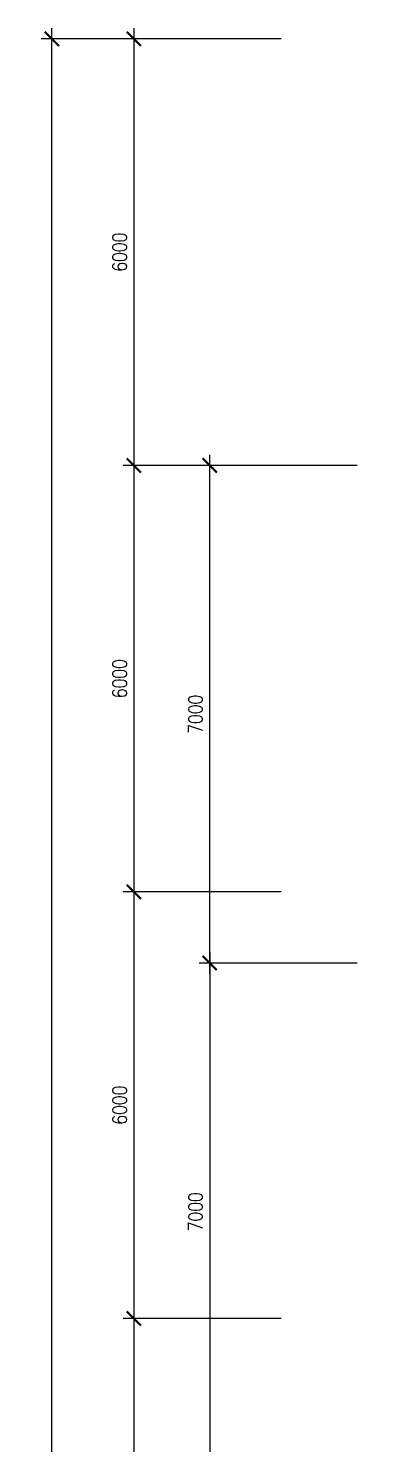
# Model space of a CAD drawing. Extents: x 2687779 to 2997471, y -863049 to -631414.
# Drawn here: x 2737587 to 2742364, y -804187 to -784274 of the extents above; entities that cross this region are included whole.
import ezdxf

# ---------------------------------------------------------------- set-up
doc = ezdxf.new("R2010")
doc.units = 0
doc.header["$LTSCALE"] = 10
doc.header["$MEASUREMENT"] = 0
doc.header["$PDMODE"] = 34
doc.layers.get('0').update_dxf_attribs({"linetype": 'CONTINUOUS'})
doc.layers.get('DEFPOINTS').update_dxf_attribs({"linetype": 'CONTINUOUS'})
doc.layers.add('DIM', color=7, linetype='CONTINUOUS')
doc.styles.add('ROMANS', font='romans.shx', dxfattribs={"width": 0.8, "height": 100})
doc.styles.get("Standard").update_dxf_attribs({"font": 'ROMANS.SHX'})
doc.dimstyles.new('STANDARD$0', dxfattribs={"dimscale": 0, "dimtxt": 8, "dimasz": 6, "dimexe": 1, "dimexo": 1, "dimgap": 3, "dimtad": 1, "dimdec": 0, "dimlfac": -1, "dimrnd": 1, "dimzin": 0, "dimdsep": 46, "dimtxsty": 'Standard', "dimcen": 0, "dimclrd": 5, "dimclre": 250, "dimadec": 0, "dimazin": 0, "dimtfac": 1, "dimtdec": 4, "dimtofl": 0, "dimtmove": 0, "dimatfit": 3, "dimfxl": 1, "dimtolj": 1, "dimtzin": 0, "dimarcsym": 0})

# ---------------------------------------------------------------- blocks, each defined once
blk = doc.blocks.new('_ARCHTICK')
at = {"color": 0, "linetype": 'ByBlock', "const_width": 0.15}
blk.add_lwpolyline([(-0.5, -0.5), (0.5, 0.5)], dxfattribs=at)
blk = doc.blocks.new('*D148')
at = {"layer": 'DEFPOINTS', "color": 0, "transparency": 16777216}
for p in [(2741296, -784424), (2739072, -790424), (2741296, -790424)]:
    blk.add_point(p, dxfattribs=at)
at = {"layer": 'DIM', "color": 7, "lineweight": -2, "transparency": 16777216}
for p, q in [((2739072, -784274), (2739072, -790574)), ((2741146, -784424), (2738922, -784424)), ((2741146, -790424), (2738922, -790424))]:
    blk.add_line(p, q, dxfattribs=at)
at = {"layer": 'DIM', "color": 7, "lineweight": -2, "transparency": 16777216, "xscale": 200, "yscale": 200, "zscale": 200}
for p, rotation in [((2739072, -784424), 90), ((2739072, -790424), 270)]:
    blk.add_blockref('_ARCHTICK', p, dxfattribs=dict(at, rotation=rotation))
at = {"layer": 'DIM', "color": 7, "transparency": 16777216, "insert": (2738872, -787424), "char_height": 200, "attachment_point": 5, "rotation": 90, "style": 'ROMANS'}
blk.add_mtext('\\A1;6000', dxfattribs=at)
blk = doc.blocks.new('*D149')
at = {"layer": 'DEFPOINTS', "color": 0, "transparency": 16777216}
for p in [(2741296, -790424), (2739072, -796424), (2741296, -796424)]:
    blk.add_point(p, dxfattribs=at)
at = {"layer": 'DIM', "color": 7, "lineweight": -2, "transparency": 16777216}
for p, q in [((2739072, -790274), (2739072, -796574)), ((2741146, -790424), (2738922, -790424)), ((2741146, -796424), (2738922, -796424))]:
    blk.add_line(p, q, dxfattribs=at)
at = {"layer": 'DIM', "color": 7, "lineweight": -2, "transparency": 16777216, "xscale": 200, "yscale": 200, "zscale": 200}
for p, rotation in [((2739072, -790424), 90), ((2739072, -796424), 270)]:
    blk.add_blockref('_ARCHTICK', p, dxfattribs=dict(at, rotation=rotation))
at = {"layer": 'DIM', "color": 7, "transparency": 16777216, "insert": (2738872, -793424), "char_height": 200, "attachment_point": 5, "rotation": 90, "style": 'ROMANS'}
blk.add_mtext('\\A1;6000', dxfattribs=at)
blk = doc.blocks.new('*D150')
at = {"layer": 'DEFPOINTS', "color": 0, "transparency": 16777216}
for p in [(2741296, -796424), (2739072, -802424), (2741296, -802424)]:
    blk.add_point(p, dxfattribs=at)
at = {"layer": 'DIM', "color": 7, "lineweight": -2, "transparency": 16777216}
for p, q in [((2739072, -796274), (2739072, -802574)), ((2741146, -796424), (2738922, -796424)), ((2741146, -802424), (2738922, -802424))]:
    blk.add_line(p, q, dxfattribs=at)
at = {"layer": 'DIM', "color": 7, "lineweight": -2, "transparency": 16777216, "xscale": 200, "yscale": 200, "zscale": 200}
for p, rotation in [((2739072, -796424), 90), ((2739072, -802424), 270)]:
    blk.add_blockref('_ARCHTICK', p, dxfattribs=dict(at, rotation=rotation))
at = {"layer": 'DIM', "color": 7, "transparency": 16777216, "insert": (2738872, -799424), "char_height": 200, "attachment_point": 5, "rotation": 90, "style": 'ROMANS'}
blk.add_mtext('\\A1;6000', dxfattribs=at)
blk = doc.blocks.new('*D151')
at = {"layer": 'DEFPOINTS', "color": 0, "transparency": 16777216}
for p in [(2741296, -802424), (2739072, -808424), (2741296, -808424)]:
    blk.add_point(p, dxfattribs=at)
at = {"layer": 'DIM', "color": 7, "lineweight": -2, "transparency": 16777216}
for p, q in [((2739072, -802274), (2739072, -808574)), ((2741146, -802424), (2738922, -802424)), ((2741146, -808424), (2738922, -808424))]:
    blk.add_line(p, q, dxfattribs=at)
at = {"layer": 'DIM', "color": 7, "lineweight": -2, "transparency": 16777216, "xscale": 200, "yscale": 200, "zscale": 200}
for p, rotation in [((2739072, -802424), 90), ((2739072, -808424), 270)]:
    blk.add_blockref('_ARCHTICK', p, dxfattribs=dict(at, rotation=rotation))
at = {"layer": 'DIM', "color": 7, "transparency": 16777216, "insert": (2738872, -805424), "char_height": 200, "attachment_point": 5, "rotation": 90, "style": 'ROMANS'}
blk.add_mtext('\\A1;6000', dxfattribs=at)
blk = doc.blocks.new('*D157')
at = {"layer": 'DEFPOINTS', "color": 0, "transparency": 16777216}
for p in [(2737918, -784424), (2740982, -784424), (2740982, -838424)]:
    blk.add_point(p, dxfattribs=at)
at = {"layer": 'DIM', "color": 7, "lineweight": -2, "transparency": 16777216}
for p, q in [((2737918, -838574), (2737918, -784274)), ((2740832, -784424), (2737768, -784424)), ((2740832, -838424), (2737768, -838424))]:
    blk.add_line(p, q, dxfattribs=at)
at = {"layer": 'DIM', "color": 7, "lineweight": -2, "transparency": 16777216, "xscale": 200, "yscale": 200, "zscale": 200}
for p, rotation in [((2737918, -784424), 90), ((2737918, -838424), 270)]:
    blk.add_blockref('_ARCHTICK', p, dxfattribs=dict(at, rotation=rotation))
at = {"layer": 'DIM', "color": 7, "transparency": 16777216, "insert": (2737718, -811424), "char_height": 200, "attachment_point": 5, "rotation": 90, "style": 'ROMANS'}
blk.add_mtext('\\A1;54000', dxfattribs=at)
blk = doc.blocks.new('*D225')
at = {"layer": 'DEFPOINTS', "color": 0, "transparency": 16777216}
for p in [(2742364, -797424), (2740140, -804424), (2742364, -804424)]:
    blk.add_point(p, dxfattribs=at)
at = {"layer": 'DIM', "color": 7, "lineweight": -2, "transparency": 16777216}
for p, q in [((2740140, -797274), (2740140, -804574)), ((2742214, -797424), (2739990, -797424)), ((2742214, -804424), (2739990, -804424))]:
    blk.add_line(p, q, dxfattribs=at)
at = {"layer": 'DIM', "color": 7, "lineweight": -2, "transparency": 16777216, "xscale": 200, "yscale": 200, "zscale": 200}
for p, rotation in [((2740140, -797424), 90), ((2740140, -804424), 270)]:
    blk.add_blockref('_ARCHTICK', p, dxfattribs=dict(at, rotation=rotation))
at = {"layer": 'DIM', "color": 7, "transparency": 16777216, "insert": (2739940, -800924), "char_height": 200, "attachment_point": 5, "rotation": 90, "style": 'ROMANS'}
blk.add_mtext('\\A1;7000', dxfattribs=at)
blk = doc.blocks.new('*D227')
at = {"layer": 'DEFPOINTS', "color": 0, "transparency": 16777216}
for p in [(2740140, -790424), (2742364, -790424), (2742364, -797424)]:
    blk.add_point(p, dxfattribs=at)
at = {"layer": 'DIM', "color": 7, "lineweight": -2, "transparency": 16777216}
for p, q in [((2740140, -797574), (2740140, -790274)), ((2742214, -790424), (2739990, -790424)), ((2742214, -797424), (2739990, -797424))]:
    blk.add_line(p, q, dxfattribs=at)
at = {"layer": 'DIM', "color": 7, "lineweight": -2, "transparency": 16777216, "xscale": 200, "yscale": 200, "zscale": 200}
for p, rotation in [((2740140, -790424), 90), ((2740140, -797424), 270)]:
    blk.add_blockref('_ARCHTICK', p, dxfattribs=dict(at, rotation=rotation))
at = {"layer": 'DIM', "color": 7, "transparency": 16777216, "insert": (2739940, -793924), "char_height": 200, "attachment_point": 5, "rotation": 90, "style": 'ROMANS'}
blk.add_mtext('\\A1;7000', dxfattribs=at)

msp = doc.modelspace()

# ---------------------------------------------------------------- dimensions: what is measured, and where the dimension line sits
at = {"layer": 'DIM'}
for p1, p2, distance, picture, middle in [((2740981.8, -838424.1), (2740981.8, -784424.1), 3063.7, '*D157', (2737718.1, -811424.1)), ((2741295.6, -784424.1), (2741295.6, -790424.1), -2223.9, '*D148', (2738871.7, -787424.1)), ((2741295.6, -790424.1), (2741295.6, -796424.1), -2223.9, '*D149', (2738871.7, -793424.1)), ((2742363.6, -797424.1), (2742363.6, -790424.1), 2223.9, '*D227', (2739939.7, -793924.1)), ((2741295.6, -796424.1), (2741295.6, -802424.1), -2223.9, '*D150', (2738871.7, -799424.1)), ((2742363.6, -797424.1), (2742363.6, -804424.1), -2223.9, '*D225', (2739939.7, -800924.1)), ((2741295.6, -802424.1), (2741295.6, -808424.1), -2223.9, '*D151', (2738871.7, -805424.1))]:
    dim = msp.add_aligned_dim(p1=p1, p2=p2, distance=distance, dimstyle='STANDARD$0', override={"dimscale": 100, "dimtxt": 2, "dimasz": 2, "dimexe": 1.5, "dimexo": 1.5, "dimgap": 1, "dimtxsty": 'ROMANS', "dimblk": 'ARCHTICK', "dimdle": 1.5, "dimclrd": 7, "dimclre": 7, "dimclrt": 7, "dimtdec": 0, "dimtmove": 2}, dxfattribs=at)
    dim.commit()
    dim.dimension.update_dxf_attribs({"geometry": picture, "text_midpoint": middle})

doc.saveas('drawing.dxf')
